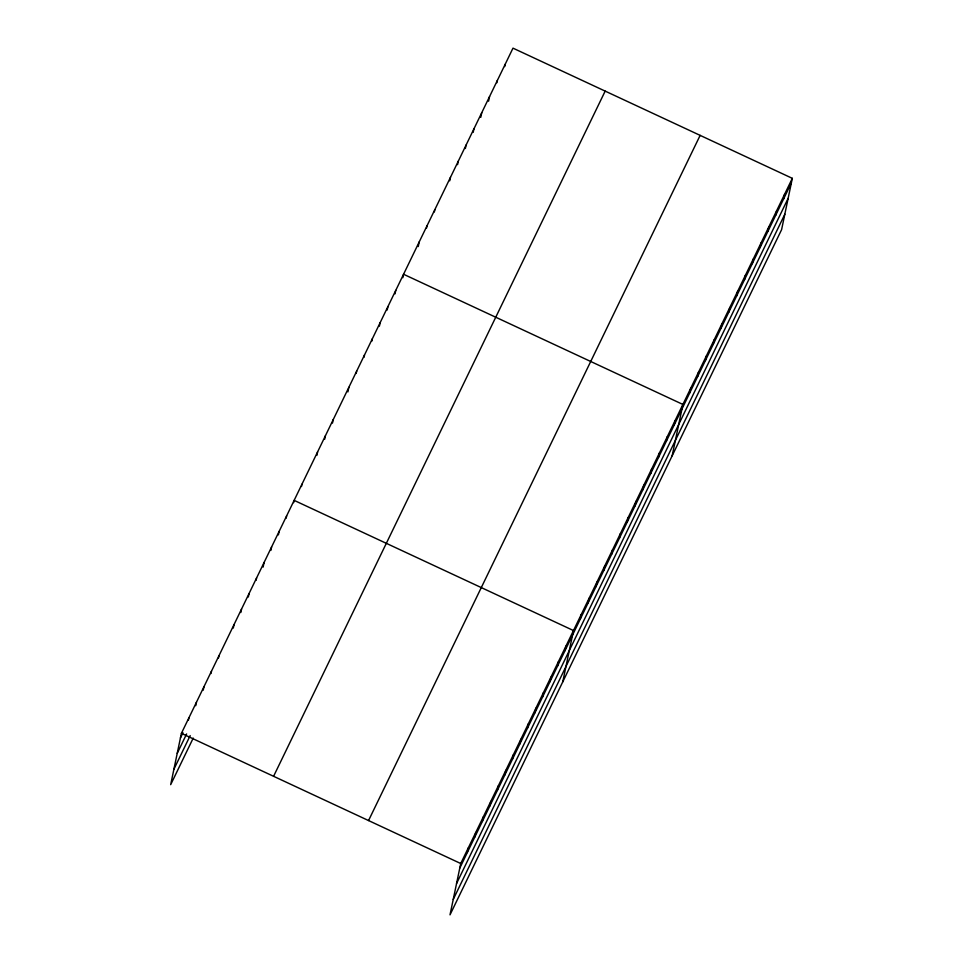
<?xml version="1.0" encoding="UTF-8"?>
<svg xmlns="http://www.w3.org/2000/svg" width="963" height="963" viewBox="0 0 963 963"><rect width="100%" height="100%" fill="white"/><g stroke="black" fill="none" stroke-linecap="round" stroke-linejoin="round"><path stroke-width="1.44" d="M792.32 178.336L460.735 863.522L450.01 914.85L781.595 229.663L792.32 178.336L512.99 48.15L181.405 733.337L170.68 784.664L193.226 738.079M188.435 720.095L188.917 717.808M195.718 705.71L196.44 702.268M203.229 690.182L203.951 686.739M210.993 673.51L211.463 671.211M218.505 657.97L218.986 655.683M233.299 628.057L234.021 624.614M240.81 612.528L241.532 609.085M248.334 597L249.044 593.557M256.086 580.316L256.567 578.029M263.116 567.087L264.079 562.488M270.88 550.403L271.59 546.96M278.391 534.874L279.114 531.432M286.143 518.202L286.625 515.903M293.667 502.662L294.148 500.375L573.479 630.548L562.753 681.888M301.479 486.52L301.961 484.22M316.875 455.367L317.585 451.924M324.687 439.212L325.41 435.77M332.5 423.058L333.222 419.615M347.896 391.905L348.859 387.319M356.19 373.463L356.671 371.164M364.002 357.309L364.483 355.01M371.826 341.155L372.296 338.868M379.398 326.156L380.12 322.713M387.21 310.002L387.933 306.559M395.035 293.847L395.745 290.417M402.847 277.705L403.569 274.262L682.899 404.448L672.174 455.776M418.243 246.552L419.194 241.954M426.537 228.099L427.018 225.811M434.349 211.956L434.831 209.657M449.745 180.803L450.455 177.361M457.557 164.649L458.28 161.206M465.37 148.495L466.092 145.052M473.194 132.34L473.904 128.91M480.766 117.342L481.729 112.755M488.578 101.187L489.541 96.601M496.872 82.746L497.353 80.447M504.696 66.591L505.178 64.304M467.296 852.58L468.247 847.982M474.807 837.04L475.77 832.453M482.331 821.511L483.282 816.925M489.842 805.983L490.805 801.397M497.353 790.454L498.316 785.856M504.877 774.926L505.828 770.328M512.388 759.386L513.351 754.799M519.9 743.857L520.863 739.271M527.423 728.329L528.374 723.743M534.934 712.801L535.897 708.202M542.458 697.272L543.409 692.674M549.969 681.732L550.932 677.145M557.481 666.203L558.444 661.617M565.004 650.675L565.955 646.089M580.328 618.992L581.291 614.406M588.152 602.838L589.103 598.252M595.965 586.696L596.928 582.097M603.777 570.541L604.74 565.955M611.601 554.387L612.552 549.801M619.414 538.233L620.365 533.646M627.226 522.09L628.189 517.504M635.038 505.936L636.001 501.35M642.863 489.782L643.814 485.196M650.675 473.64L651.638 469.041M658.487 457.485L659.45 452.899M666.312 441.331L667.263 436.745M674.124 425.189L675.087 420.59M689.749 392.88L690.712 388.294M697.573 376.726L698.524 372.139M705.385 360.583L706.348 355.997M713.198 344.429L714.161 339.843M721.022 328.275L721.973 323.688M728.835 312.132L729.798 307.534M736.647 295.978L737.61 291.392M744.471 279.824L745.422 275.237M752.284 263.681L753.247 259.083M760.096 247.527L761.059 242.941M767.908 231.373L768.871 226.787M775.733 215.218L776.684 210.632M783.545 199.076L784.508 194.478M180.442 737.923L182.946 732.747M177.228 753.343L186.617 733.938M173.906 769.244L190.193 735.588M273.588 776.298L605.173 91.112M368.552 820.56L700.137 135.374M459.772 868.108L791.357 182.922M456.558 883.528L788.143 198.342M453.236 899.43L784.821 214.243M181.405 733.337L460.735 863.522"/></g></svg>
